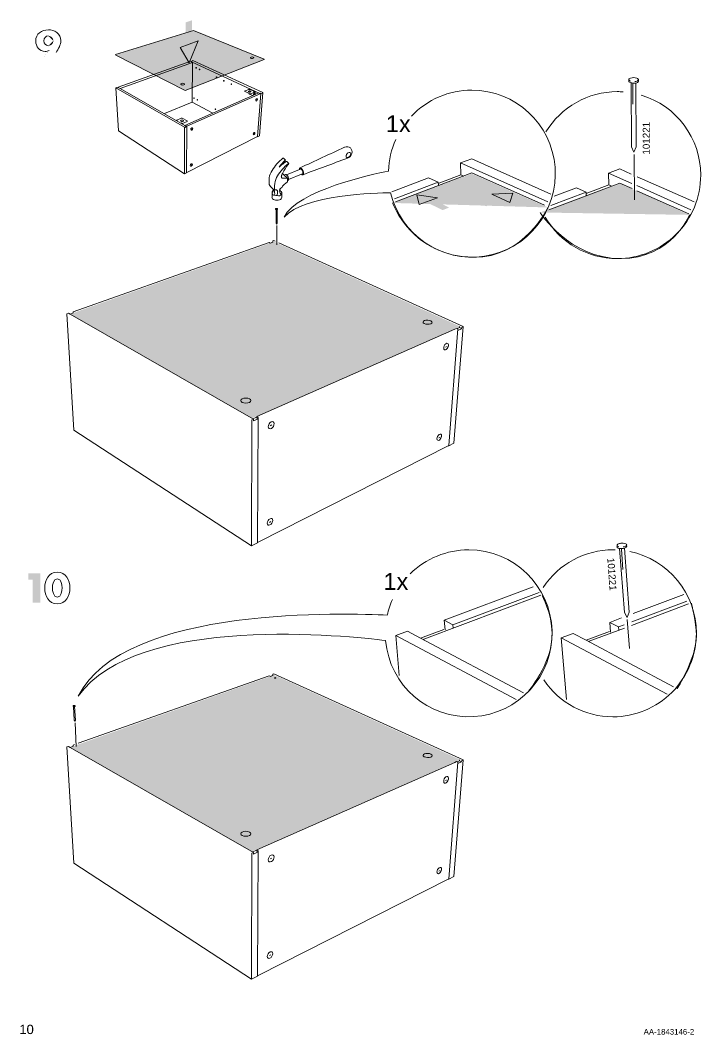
# Model space of a CAD drawing. Header units: metres. Extents: x -11.5 to 7.4, y -3.8 to 5.9.
# Drawn here: x 6.277 to 6.917, y 0.674 to 1.626 of the extents above; entities that cross this region are included whole.
import ezdxf

# ---------------------------------------------------------------- set-up
doc = ezdxf.new("R2010")
doc.units = ezdxf.units.M
doc.header["$MEASUREMENT"] = 0
for name, color, linetype, lineweight in [('PDF8_Geometry_Num_Penna__7_Num_Penna__7', 7, 'Continuous', 18), ('PDF8_Solid Fills_Num_Penna__7_Num_Penna__7', 7, 'Continuous', 18), ('PDF8_Text_Num_Penna__7_Num_Penna__7', 7, 'Continuous', 18)]:
    doc.layers.add(name, color=color, linetype=linetype, lineweight=lineweight)
doc.layers.add('PDF8_Solid Fills_Num_Penna__2_Num_Penna__1', color=7, linetype='Continuous', lineweight=18, true_color=0xc6c8ca)
doc.styles.add('GENERATED_STYLE_1', font='')
doc.styles.get('GENERATED_STYLE_1').set_extended_font_data('Arial')

msp = doc.modelspace()

# ---------------------------------------------------------------- hatches: boundary and pattern name
at = {"layer": 'PDF8_Geometry_Num_Penna__7_Num_Penna__7', "linetype": 'Continuous', "lineweight": 18}
for points in [[(6.30845, 1.60713, 0.415602), (6.30385, 1.6117)], [(6.30385, 1.60256, 0.415657), (6.30845, 1.60713)], [(6.29685, 1.58852), (6.30477, 1.59788), (6.3047, 1.59796)], [(6.28897, 1.10132), (6.28897, 1.07965), (6.29619, 1.07965), (6.29619, 1.10744), (6.28499, 1.10744), (6.28499, 1.10132)]]:
    msp.add_hatch(color=7, dxfattribs=at).paths.add_polyline_path(points)
at = {"layer": 'PDF8_Solid Fills_Num_Penna__2_Num_Penna__1', "linetype": 'Continuous', "lineweight": 18, "true_color": 0xc6c8ca}
for points in [[(6.36703, 1.59396), (6.43222, 1.56023), (6.50656, 1.58966), (6.43985, 1.61659)], [(6.6272, 1.45497), (6.77315, 1.45071), (6.70165, 1.48244)], [(6.76571, 1.446), (6.90603, 1.44375), (6.84129, 1.47294)], [(6.32417, 1.35062), (6.49534, 1.25301), (6.6906, 1.33906), (6.51585, 1.41859)], [(6.32417, 0.94398), (6.49534, 0.84638), (6.6906, 0.93242), (6.51585, 1.01196)]]:
    msp.add_hatch(color=9, dxfattribs=at).paths.add_polyline_path(points)
at = {"layer": 'PDF8_Solid Fills_Num_Penna__7_Num_Penna__7', "linetype": 'Continuous', "lineweight": 18}
for points in [[(6.43883, 1.59831), (6.43883, 1.62639), (6.43286, 1.62446), (6.43286, 1.59515)], [(6.43601, 1.5866), (6.44445, 1.60724), (6.42753, 1.60097)], [(6.64988, 1.46242), (6.65203, 1.45355), (6.66948, 1.45984)], [(6.65532, 1.45742), (6.67416, 1.44822), (6.6803, 1.45062), (6.66146, 1.45982)], [(6.73447, 1.45955), (6.72854, 1.46242), (6.70904, 1.4547), (6.71498, 1.45183)], [(6.74029, 1.46411), (6.72055, 1.46305), (6.73745, 1.45543)]]:
    msp.add_hatch(color=7, dxfattribs=at).paths.add_polyline_path(points)

# ---------------------------------------------------------------- linework, layer by layer
at = {"layer": 'PDF8_Geometry_Num_Penna__7_Num_Penna__7', "color": 7, "linetype": 'Continuous', "lineweight": 18, "flags": 128}
for points in [[(6.36701, 1.59414), (6.44002, 1.61683), (6.50665, 1.58985)], [(6.36703, 1.59375), (6.36701, 1.59414)], [(6.43225, 1.56038), (6.36703, 1.59375)], [(6.43816, 1.5877), (6.43776, 1.58788), (6.36948, 1.56375), (6.3695, 1.56337)], [(6.37117, 1.56242), (6.43933, 1.58669)], [(6.43225, 1.56038), (6.50662, 1.58947), (6.50665, 1.58985)], [(6.43815, 1.58723), (6.43816, 1.5877)], [(6.43815, 1.5873), (6.50252, 1.55778)], [(6.43816, 1.58766), (6.43902, 1.58796), (6.43902, 1.58843)], [(6.43934, 1.58669), (6.43888, 1.54948)], [(6.43902, 1.58843), (6.43946, 1.58859)], [(6.50533, 1.5586), (6.43946, 1.58859)], [(6.36788, 1.5633), (6.36732, 1.5631)], [(6.36732, 1.5631), (6.43181, 1.52613)], [(6.36975, 1.52259), (6.36732, 1.5631)], [(6.36842, 1.56296), (6.36788, 1.5633)], [(6.36946, 1.56335), (6.36842, 1.56296)], [(6.37116, 1.56238), (6.36946, 1.56335)], [(6.43205, 1.52766), (6.37116, 1.56238)], [(6.49209, 1.56158), (6.48855, 1.56007)], [(6.49218, 1.56158), (6.49216, 1.56159), (6.49213, 1.56159), (6.49209, 1.56158)], [(6.49218, 1.56158), (6.49254, 1.56142), (6.49255, 1.56142)], [(6.49263, 1.56134), (6.49266, 1.56132), (6.4927, 1.56131), (6.49274, 1.56131), (6.49279, 1.56131), (6.49283, 1.56132), (6.49286, 1.56133), (6.49335, 1.56154), (6.49337, 1.56153), (6.49339, 1.56153), (6.49341, 1.56152)], [(6.49341, 1.56152), (6.49747, 1.55966), (6.49744, 1.55966), (6.49741, 1.55967)], [(6.85376, 1.5025), (6.85147, 1.50755), (6.85128, 1.56771)], [(6.85297, 1.56699), (6.85298, 1.54782)], [(6.85582, 1.56765), (6.85602, 1.50749)], [(6.50152, 1.55816), (6.43215, 1.52766)], [(6.50302, 1.558), (6.50352, 1.55778), (6.43395, 1.52705)], [(6.49256, 1.56141), (6.49258, 1.56139), (6.49259, 1.56135), (6.49263, 1.56134)], [(6.49693, 1.55936), (6.4969, 1.55937), (6.49688, 1.55939), (6.49687, 1.55941), (6.49688, 1.55943), (6.49689, 1.55945), (6.49692, 1.55946)], [(6.49692, 1.55946), (6.49691, 1.55937)], [(6.49741, 1.55968), (6.49692, 1.55946)], [(6.49753, 1.55912), (6.49719, 1.55928), (6.49716, 1.55929), (6.49713, 1.5593), (6.49709, 1.5593), (6.49706, 1.55931), (6.49702, 1.55932), (6.49699, 1.55933)], [(6.49751, 1.5584), (6.49715, 1.55857), (6.49713, 1.55859), (6.4971, 1.55861), (6.49708, 1.55864), (6.49707, 1.55868), (6.49707, 1.55873)], [(6.49755, 1.55946), (6.49755, 1.55951), (6.49754, 1.55956), (6.49753, 1.5596), (6.4975, 1.55964), (6.49747, 1.55966)], [(6.49756, 1.55911), (6.49753, 1.55912), (6.4975, 1.55912), (6.49747, 1.55911)], [(6.49756, 1.55911), (6.49753, 1.55912), (6.49755, 1.55946)], [(6.49762, 1.55896), (6.49762, 1.559), (6.49761, 1.55904), (6.4976, 1.55907), (6.49758, 1.55909), (6.49756, 1.55911)], [(6.49761, 1.55893), (6.49759, 1.55864), (6.49759, 1.55863), (6.4976, 1.55862), (6.49761, 1.55861), (6.49762, 1.55861)], [(6.4981, 1.55878), (6.49774, 1.55894), (6.4977, 1.55895), (6.49766, 1.55895), (6.49762, 1.55894)], [(6.49803, 1.55663), (6.49818, 1.55865)], [(6.49818, 1.55865), (6.49817, 1.55869), (6.49815, 1.55873), (6.49813, 1.55876), (6.4981, 1.55878)], [(6.50028, 1.51719), (6.5004, 1.51713), (6.50209, 1.51798), (6.50533, 1.5586)], [(6.50034, 1.51723), (6.50352, 1.55778)], [(6.50302, 1.558), (6.50244, 1.55774)], [(6.50354, 1.55731), (6.50486, 1.55789)], [(6.50486, 1.55789), (6.5049, 1.5584)], [(6.5049, 1.5584), (6.50533, 1.5586)], [(6.43888, 1.54948), (6.41299, 1.53883)], [(6.43881, 1.54945), (6.45837, 1.53919)], [(6.49922, 1.55144), (6.49978, 1.55169)], [(6.42421, 1.53235), (6.42421, 1.53241), (6.42423, 1.53246), (6.42425, 1.53252), (6.42429, 1.53257), (6.42432, 1.53261), (6.42437, 1.53265), (6.42441, 1.53268)], [(6.42422, 1.53208), (6.42421, 1.53235)], [(6.42434, 1.532), (6.42476, 1.53218)], [(6.4283, 1.53169), (6.42822, 1.53175), (6.42816, 1.5318), (6.4281, 1.53187), (6.42805, 1.53193), (6.42802, 1.532)], [(6.42922, 1.52996), (6.42918, 1.52998), (6.42914, 1.52998), (6.42909, 1.52999), (6.42904, 1.52999), (6.429, 1.52998), (6.42896, 1.52997), (6.4284, 1.52972)], [(6.42918, 1.52953), (6.42918, 1.52957), (6.42919, 1.52962), (6.42921, 1.52967), (6.42923, 1.52971)], [(6.42918, 1.52925), (6.42918, 1.52953)], [(6.42973, 1.52964), (6.42927, 1.52992), (6.42922, 1.52996)], [(6.42927, 1.52992), (6.42929, 1.52991), (6.4293, 1.5299), (6.42931, 1.52989), (6.42931, 1.52987), (6.42931, 1.52984), (6.4293, 1.52982), (6.42929, 1.5298), (6.42928, 1.52978), (6.42926, 1.52975), (6.42925, 1.52973)], [(6.42974, 1.52941), (6.43404, 1.53126), (6.4341, 1.53129), (6.43415, 1.53132), (6.43418, 1.53136), (6.43421, 1.5314), (6.43423, 1.53144), (6.43424, 1.53148)], [(6.42974, 1.52941), (6.42974, 1.5291)], [(6.43181, 1.52613), (6.43159, 1.48227)], [(6.43237, 1.52638), (6.43181, 1.52613)], [(6.43205, 1.52766), (6.43402, 1.52654), (6.43237, 1.52582), (6.43237, 1.52638)], [(6.43396, 1.52705), (6.43347, 1.52733)], [(6.43347, 1.52691), (6.43347, 1.52733)], [(6.43402, 1.52699), (6.4337, 1.48334)], [(6.43411, 1.53188), (6.43415, 1.53185), (6.43418, 1.53182), (6.43421, 1.53179), (6.43423, 1.53175), (6.43423, 1.53171)], [(6.43423, 1.53171), (6.43423, 1.53148)], [(6.43815, 1.52412), (6.43876, 1.52438)], [(6.43159, 1.48227), (6.36975, 1.52259)], [(6.4339, 1.48359), (6.50034, 1.51723)], [(6.49691, 1.51991), (6.49734, 1.52014)], [(6.85602, 1.50749), (6.85376, 1.5025)], [(6.58556, 1.49781), (6.5854, 1.49775), (6.58524, 1.49769), (6.58508, 1.49764), (6.58493, 1.4976), (6.58479, 1.49758), (6.58465, 1.49756), (6.58451, 1.49755), (6.58439, 1.49755), (6.58428, 1.49756), (6.58418, 1.49758), (6.58408, 1.49761), (6.58399, 1.49765), (6.58391, 1.4977), (6.58384, 1.49776), (6.58377, 1.49782), (6.58371, 1.49791), (6.58366, 1.49799), (6.58362, 1.49807), (6.58358, 1.49817), (6.58355, 1.49827), (6.58353, 1.49838), (6.58352, 1.49849), (6.58351, 1.49862), (6.58351, 1.49874), (6.58351, 1.49888), (6.58352, 1.49901), (6.58354, 1.49915), (6.58357, 1.49929), (6.5836, 1.49944), (6.58363, 1.49959), (6.58368, 1.49974), (6.58373, 1.49989), (6.58379, 1.50005), (6.58385, 1.50021), (6.58393, 1.50037), (6.58401, 1.50053), (6.5841, 1.50069), (6.58419, 1.50084), (6.58429, 1.50099), (6.5844, 1.50114), (6.58452, 1.50129), (6.58466, 1.50144), (6.5848, 1.50157), (6.58494, 1.5017), (6.5851, 1.50182), (6.58526, 1.50192), (6.58542, 1.50201), (6.58558, 1.50209)], [(6.69113, 1.49249), (6.70155, 1.49636)], [(6.77587, 1.46334), (6.70155, 1.49636)], [(6.85449, 1.45795), (6.8542, 1.50048)], [(6.43792, 1.49047), (6.43843, 1.49076)], [(6.52729, 1.49393), (6.52661, 1.49348), (6.52594, 1.49301), (6.52528, 1.49253), (6.52462, 1.49204)], [(6.52659, 1.48167), (6.5267, 1.4817), (6.52682, 1.48171), (6.52695, 1.48169), (6.52708, 1.48166), (6.52722, 1.4816), (6.52737, 1.48152), (6.52751, 1.48141), (6.53966, 1.48646)], [(6.52769, 1.49389), (6.52729, 1.49393)], [(6.53988, 1.48751), (6.53981, 1.48736), (6.53976, 1.48721), (6.53972, 1.48706), (6.53969, 1.4869), (6.53967, 1.4867), (6.53966, 1.48658), (6.53966, 1.48646), (6.54063, 1.48687)], [(6.54063, 1.48686), (6.54073, 1.48689), (6.54084, 1.4869), (6.54095, 1.48688), (6.54107, 1.48684), (6.54119, 1.48678), (6.54132, 1.4867), (6.54145, 1.4866), (6.54158, 1.48648)], [(6.6701, 1.47332), (6.69143, 1.48129), (6.69113, 1.49249)], [(6.69113, 1.49249), (6.77313, 1.456)], [(6.8301, 1.48302), (6.84052, 1.48688)], [(6.85136, 1.48207), (6.84052, 1.48688)], [(6.4337, 1.48334), (6.43159, 1.48227)], [(6.52373, 1.48273), (6.52534, 1.48115), (6.52659, 1.48167)], [(6.52534, 1.48115), (6.52844, 1.4781), (6.52843, 1.47588)], [(6.52842, 1.47481), (6.52843, 1.47588), (6.52891, 1.47608)], [(6.52891, 1.47608), (6.52901, 1.47614), (6.5291, 1.47622), (6.52918, 1.47632), (6.52925, 1.47644), (6.52931, 1.47658), (6.52935, 1.47674), (6.52938, 1.47692)], [(6.62651, 1.46547), (6.66092, 1.47863), (6.6701, 1.47447)], [(6.63004, 1.45596), (6.70161, 1.48309), (6.76978, 1.45272)], [(6.69143, 1.48129), (6.69391, 1.48021)], [(6.80906, 1.46384), (6.8304, 1.47181), (6.8301, 1.48302)], [(6.8301, 1.48302), (6.85185, 1.47334)], [(6.9104, 1.45584), (6.85705, 1.47954)], [(6.51534, 1.46745), (6.51503, 1.46775)], [(6.51686, 1.46719), (6.51663, 1.46715), (6.51641, 1.46711)], [(6.52842, 1.47481), (6.52544, 1.47222)], [(6.62898, 1.45878), (6.6701, 1.47447)], [(6.67016, 1.47131), (6.6701, 1.47447)], [(6.77388, 1.44857), (6.84057, 1.47361), (6.85225, 1.46842)], [(6.77899, 1.46132), (6.79988, 1.46915), (6.80906, 1.46499)], [(6.8304, 1.47181), (6.83288, 1.47074)], [(6.85663, 1.46646), (6.90557, 1.44466)], [(6.85669, 1.47118), (6.9074, 1.44862)], [(6.52312, 1.46472), (6.5231, 1.46036)], [(6.77578, 1.4525), (6.80906, 1.46499)], [(6.80913, 1.46183), (6.80906, 1.46499)], [(6.51722, 1.44928), (6.51722, 1.44915)], [(6.51771, 1.44882), (6.51792, 1.43602)], [(6.51868, 1.44882), (6.51889, 1.43602)], [(6.51915, 1.44928), (6.51915, 1.44915)], [(6.51842, 1.43496), (6.51792, 1.43602)], [(6.51858, 1.41563), (6.51837, 1.43391)], [(6.51889, 1.43602), (6.51842, 1.43496)], [(6.5122, 1.41721), (6.51452, 1.41803), (6.51453, 1.4193)], [(6.51453, 1.4193), (6.5157, 1.41971)], [(6.51692, 1.41916), (6.5157, 1.41971)], [(6.5122, 1.41733), (6.51114, 1.41782), (6.32702, 1.35276), (6.32708, 1.35172)], [(6.69333, 1.33885), (6.52031, 1.41762)], [(6.32269, 1.35152), (6.32118, 1.35099)], [(6.32774, 1.24177), (6.32118, 1.35099)], [(6.32417, 1.35062), (6.32269, 1.35152)], [(6.32696, 1.35167), (6.32417, 1.35062)], [(6.49658, 1.25198), (6.32417, 1.35062)], [(6.68553, 1.33655), (6.49956, 1.25453)], [(6.67971, 1.22721), (6.68003, 1.22704), (6.68458, 1.22934), (6.69333, 1.33885)], [(6.67988, 1.2273), (6.68844, 1.33664)], [(6.68711, 1.33725), (6.68553, 1.33655)], [(6.68844, 1.33664), (6.68711, 1.33725)], [(6.68796, 1.33714), (6.68995, 1.33806), (6.69193, 1.33714)], [(6.68834, 1.33546), (6.6885, 1.33538)], [(6.6885, 1.33538), (6.69205, 1.33695)], [(6.68995, 1.33806), (6.68998, 1.33884)], [(6.69205, 1.33695), (6.69216, 1.33833)], [(6.69216, 1.33833), (6.69333, 1.33885)], [(6.67684, 1.31956), (6.67835, 1.32022)], [(6.49509, 1.25131), (6.49449, 1.13305)], [(6.49658, 1.25198), (6.49508, 1.25131)], [(6.49603, 1.25247), (6.49877, 1.2537)], [(6.49901, 1.25358), (6.50105, 1.25242), (6.49661, 1.25046), (6.49658, 1.25198)], [(6.49955, 1.2534), (6.49956, 1.25453)], [(6.50087, 1.25378), (6.49956, 1.25453)], [(6.50105, 1.25362), (6.50017, 1.13592)], [(6.49449, 1.13305), (6.32774, 1.24177)], [(6.51219, 1.24589), (6.51383, 1.24659)], [(6.67063, 1.23455), (6.67177, 1.23516)], [(6.50074, 1.13659), (6.67988, 1.2273)], [(6.51155, 1.15516), (6.51292, 1.15593)], [(6.50017, 1.13592), (6.49449, 1.13305)], [(6.84042, 1.1306), (6.84502, 1.07061)], [(6.84215, 1.13), (6.84358, 1.11089)], [(6.84495, 1.13088), (6.84956, 1.07089)], [(6.65648, 1.0449), (6.65641, 1.04556), (6.7666, 1.08693)], [(6.67642, 1.05415), (6.67571, 1.06334), (6.75932, 1.09468)], [(6.67571, 1.06334), (6.68392, 1.05902), (6.76493, 1.08942)], [(6.85317, 1.0695), (6.90072, 1.08732)], [(6.85174, 1.05845), (6.90525, 1.07854)], [(6.852, 1.06167), (6.90367, 1.08106)], [(6.84768, 1.06575), (6.84503, 1.07062)], [(6.84956, 1.07089), (6.84768, 1.06575)], [(6.68416, 1.05593), (6.68392, 1.05902)], [(6.83198, 1.05211), (6.83127, 1.06129), (6.84236, 1.06545)], [(6.83127, 1.06129), (6.83948, 1.05698), (6.84475, 1.05895)], [(6.83972, 1.05388), (6.83948, 1.05698)], [(6.84972, 1.03686), (6.84746, 1.06397)], [(6.64127, 1.05298), (6.63011, 1.04884)], [(6.63011, 1.04884), (6.74314, 0.98882)], [(6.63324, 1.01137), (6.63011, 1.04884)], [(6.65352, 1.04648), (6.64127, 1.05297)], [(6.67539, 1.05468), (6.65352, 1.04648)], [(6.79683, 1.05093), (6.78567, 1.04679)], [(6.80908, 1.04444), (6.79683, 1.05093)], [(6.83095, 1.05264), (6.80908, 1.04444)], [(6.81204, 1.04286), (6.81197, 1.04351), (6.84514, 1.05597)], [(6.7502, 0.99525), (6.65352, 1.04649)], [(6.78567, 1.04679), (6.88503, 0.99403)], [(6.79051, 0.98874), (6.78567, 1.04679)], [(6.89121, 1.00091), (6.80908, 1.04444)], [(6.5122, 1.01069), (6.51114, 1.01118), (6.33166, 0.94776)], [(6.5122, 1.01058), (6.51452, 1.0114), (6.51453, 1.01267)], [(6.51453, 1.01267), (6.5157, 1.01308)], [(6.69333, 0.93222), (6.5157, 1.01308)], [(6.32694, 0.9827), (6.32695, 0.98257)], [(6.32745, 0.98226), (6.32818, 0.96948)], [(6.32842, 0.9823), (6.32914, 0.96952)], [(6.32872, 0.96843), (6.32818, 0.96948)], [(6.32914, 0.96952), (6.32872, 0.96843)], [(6.33006, 0.94469), (6.32901, 0.96688)], [(6.32269, 0.94489), (6.32118, 0.94435)], [(6.32774, 0.83513), (6.32118, 0.94435)], [(6.32417, 0.94398), (6.32269, 0.94489)], [(6.32696, 0.94504), (6.32417, 0.94398)], [(6.49658, 0.84534), (6.32417, 0.94398)], [(6.32843, 0.94662), (6.32702, 0.94612), (6.32708, 0.94509)], [(6.68553, 0.92991), (6.49956, 0.8479)], [(6.67971, 0.82057), (6.68003, 0.8204), (6.68458, 0.8227), (6.69333, 0.93222)], [(6.67988, 0.82066), (6.68844, 0.93001)], [(6.68711, 0.93061), (6.68553, 0.92991)], [(6.68844, 0.93001), (6.68711, 0.93061)], [(6.68796, 0.93051), (6.68995, 0.93142), (6.69193, 0.93051)], [(6.68834, 0.92882), (6.6885, 0.92875)], [(6.6885, 0.92875), (6.69205, 0.93032)], [(6.68995, 0.93142), (6.68998, 0.93221)], [(6.69205, 0.93032), (6.69216, 0.9317)], [(6.69216, 0.9317), (6.69333, 0.93222)], [(6.67684, 0.91292), (6.67835, 0.91358)], [(6.49955, 0.84677), (6.49956, 0.8479)], [(6.50087, 0.84714), (6.49956, 0.8479)], [(6.49509, 0.84467), (6.49449, 0.72641)], [(6.49658, 0.84534), (6.49508, 0.84467)], [(6.49603, 0.84583), (6.49877, 0.84706)], [(6.49901, 0.84695), (6.50105, 0.84579), (6.49661, 0.84383), (6.49658, 0.84534)], [(6.50105, 0.84698), (6.50017, 0.72929)], [(6.51219, 0.83926), (6.51383, 0.83996)], [(6.49449, 0.72641), (6.32774, 0.83513)], [(6.67063, 0.82791), (6.67177, 0.82853)], [(6.50074, 0.72995), (6.67988, 0.82066)], [(6.51155, 0.74852), (6.51292, 0.7493)], [(6.50017, 0.72929), (6.49449, 0.72641)]]:
    msp.add_lwpolyline(points, dxfattribs=at)
for points in [[(6.43601, 1.5866), (6.44445, 1.60724), (6.42753, 1.60097)], [(6.44262, 1.58211), (6.44258, 1.58213), (6.44253, 1.58213), (6.44249, 1.58212), (6.44246, 1.58211), (6.44242, 1.58208), (6.4424, 1.58204), (6.44238, 1.582), (6.44237, 1.58195), (6.44236, 1.58189), (6.44237, 1.58183), (6.44238, 1.58177), (6.4424, 1.5817), (6.44242, 1.58165), (6.44245, 1.58159), (6.44248, 1.58154), (6.44252, 1.5815), (6.44256, 1.58146), (6.44261, 1.58144), (6.44265, 1.58142), (6.44269, 1.58142), (6.44273, 1.58142), (6.44277, 1.58144), (6.4428, 1.58147), (6.44283, 1.5815), (6.44285, 1.58155), (6.44286, 1.5816), (6.44286, 1.58166), (6.44286, 1.58172), (6.44285, 1.58178), (6.44283, 1.58184), (6.44281, 1.5819), (6.44278, 1.58196), (6.44274, 1.58201), (6.4427, 1.58205), (6.44266, 1.58208)], [(6.44583, 1.58062), (6.44578, 1.58063), (6.44574, 1.58064), (6.4457, 1.58063), (6.44566, 1.58062), (6.44563, 1.58059), (6.4456, 1.58055), (6.44559, 1.58051), (6.44557, 1.58046), (6.44557, 1.5804), (6.44557, 1.58034), (6.44558, 1.58028), (6.4456, 1.58021), (6.44562, 1.58015), (6.44565, 1.5801), (6.44569, 1.58005), (6.44573, 1.58001), (6.44577, 1.57997), (6.44581, 1.57995), (6.44586, 1.57993), (6.4459, 1.57992), (6.44594, 1.57993), (6.44598, 1.57995), (6.44601, 1.57997), (6.44604, 1.58001), (6.44606, 1.58006), (6.44607, 1.58011), (6.44607, 1.58017), (6.44607, 1.58023), (6.44606, 1.58029), (6.44604, 1.58035), (6.44602, 1.58041), (6.44599, 1.58047), (6.44595, 1.58052), (6.44591, 1.58056), (6.44587, 1.5806)], [(6.49254, 1.56142), (6.49252, 1.56142), (6.49252, 1.56141), (6.49252, 1.56139), (6.49254, 1.56138), (6.49257, 1.56136)], [(6.46073, 1.54316), (6.46069, 1.54318), (6.46064, 1.54318), (6.4606, 1.54318), (6.46056, 1.54317), (6.46053, 1.54315), (6.4605, 1.54311), (6.46048, 1.54307), (6.46047, 1.54302), (6.46046, 1.54296), (6.46046, 1.54291), (6.46047, 1.54285), (6.46049, 1.54278), (6.46051, 1.54273), (6.46054, 1.54267), (6.46058, 1.54262), (6.46062, 1.54257), (6.46066, 1.54254), (6.46071, 1.54251), (6.46075, 1.54249), (6.4608, 1.54248), (6.46084, 1.54248), (6.46087, 1.5425), (6.46091, 1.54252), (6.46094, 1.54256), (6.46096, 1.5426), (6.46097, 1.54265), (6.46098, 1.5427), (6.46097, 1.54276), (6.46096, 1.54282), (6.46095, 1.54288), (6.46092, 1.54294), (6.46089, 1.543), (6.46086, 1.54305), (6.46081, 1.54309), (6.46078, 1.54313)], [(6.42923, 1.52971), (6.42924, 1.52972)], [(6.64988, 1.46242), (6.66948, 1.45984), (6.65203, 1.45355)], [(6.74029, 1.46411), (6.72055, 1.46305), (6.73745, 1.45543)]]:
    msp.add_lwpolyline(points, close=True, dxfattribs=at)
for points in [[(6.49359, 1.59119), (6.49363, 1.59114), (6.49368, 1.59108), (6.49374, 1.59104), (6.49381, 1.59099), (6.49389, 1.59094), (6.49398, 1.5909), (6.49407, 1.59086, 0.23441), (6.4968, 1.591)], [(6.85482, 1.56893, 0.048751), (6.85662, 1.5693, 0.115419), (6.85797, 1.57009, 0.427222), (6.85797, 1.57123, 0.114239), (6.85661, 1.57205, 0.077655), (6.85366, 1.57255, 0.078122), (6.85071, 1.57213, 0.116603), (6.84936, 1.57134, 0.203154), (6.84912, 1.57077)], [(6.42821, 1.56625), (6.42825, 1.5662), (6.4283, 1.56614), (6.42836, 1.56608), (6.42843, 1.56603), (6.42851, 1.56598), (6.4286, 1.56593, 0.275012), (6.43179, 1.56624)], [(6.85809, 1.56982), (6.85809, 1.56919, -0.206866), (6.85785, 1.56862, -0.116815), (6.8565, 1.56783, -0.07869), (6.85355, 1.56741, -0.07801), (6.8506, 1.56791, -0.112642), (6.84924, 1.56874, -0.200328), (6.849, 1.5693), (6.849, 1.56993)], [(6.48855, 1.56007), (6.48851, 1.56005), (6.48847, 1.56002), (6.48844, 1.55999), (6.48843, 1.55996), (6.48842, 1.55993), (6.48841, 1.55971), (6.48841, 1.55968), (6.48842, 1.55965), (6.48844, 1.55962), (6.48847, 1.55959), (6.48851, 1.55957), (6.48856, 1.55954), (6.49243, 1.55774), (6.49242, 1.55767, 0.281513), (6.49275, 1.55707), (6.4958, 1.55565)], [(6.49257, 1.55986), (6.49251, 1.55904, -0.231901), (6.49169, 1.55951)], [(6.49745, 1.55885), (6.49742, 1.55888), (6.49743, 1.55888), (6.49744, 1.55887), (6.49745, 1.55886), (6.49742, 1.55888), (6.49391, 1.55735, -0.182257), (6.49321, 1.55737), (6.49243, 1.55774)], [(6.62537, 1.46455, 2.068388), (6.70167, 1.56082, 0.206004), (6.64492, 1.53646)], [(6.7706, 1.4416, 0.267007), (6.8383, 1.40271, 0.414214), (6.91666, 1.48106, 0.331297), (6.86077, 1.55614)], [(6.84388, 1.55922, 0.017662), (6.8383, 1.55941, 0.262686), (6.77125, 1.52162)], [(6.43411, 1.53188), (6.42945, 1.53448, 0.212282), (6.4287, 1.53451), (6.42441, 1.53268), (6.42487, 1.5324), (6.42492, 1.53237), (6.42495, 1.53235), (6.42496, 1.53232), (6.42496, 1.5323), (6.42495, 1.53228), (6.42493, 1.53225), (6.4249, 1.53224), (6.4248, 1.53219), (6.42478, 1.5322), (6.42476, 1.53218), (6.42476, 1.53219)], [(6.54023, 1.48782, -0.004126), (6.58207, 1.50717), (6.5821, 1.50718), (6.58219, 1.50721), (6.58228, 1.50723)], [(6.52655, 1.49501), (6.52622, 1.49499, 0.041314), (6.5207, 1.48864), (6.52132, 1.48924), (6.52195, 1.48982), (6.5226, 1.4904), (6.52326, 1.49095), (6.52394, 1.4915), (6.52462, 1.49204), (6.52508, 1.49274), (6.52554, 1.49343), (6.52602, 1.49411), (6.52655, 1.49501), (6.52455, 1.49697), (6.52418, 1.49699, 0.085239), (6.51391, 1.48544, 0.115807), (6.51137, 1.47841), (6.5113, 1.4775), (6.51124, 1.47659), (6.5112, 1.47569), (6.51119, 1.47479), (6.5112, 1.47391), (6.51123, 1.47303), (6.51127, 1.47217), (6.51149, 1.47183), (6.51169, 1.47152), (6.51187, 1.47124), (6.51205, 1.47095), (6.51225, 1.47063), (6.51246, 1.47028), (6.51503, 1.46775), (6.51509, 1.46762), (6.51513, 1.4675), (6.51517, 1.46738), (6.5152, 1.46727), (6.51523, 1.46714), (6.51525, 1.46701, -0.318414), (6.51393, 1.46464), (6.51393, 1.46467), (6.51392, 1.46469), (6.51392, 1.46472), (6.51392, 1.46475), (6.51392, 1.46478), (6.51392, 1.46482), (6.51389, 1.46042)], [(6.53988, 1.4875), (6.53994, 1.48758), (6.53999, 1.48765), (6.54004, 1.4877), (6.5401, 1.48775), (6.54016, 1.48779), (6.54023, 1.48782, -0.292402), (6.54158, 1.48728), (6.54169, 1.48717), (6.54179, 1.48706), (6.5419, 1.48694), (6.542, 1.48681), (6.5421, 1.48668), (6.54219, 1.48654), (6.54229, 1.4864), (6.54238, 1.48625), (6.54246, 1.48611), (6.54254, 1.48597), (6.54262, 1.48582), (6.5427, 1.48568), (6.54277, 1.48553), (6.54284, 1.48537), (6.5429, 1.48522), (6.54297, 1.48506), (6.54308, 1.48478), (6.54317, 1.48449), (6.54326, 1.4842), (6.5433, 1.48405), (6.54333, 1.48391), (6.54336, 1.48377), (6.54339, 1.48363), (6.54341, 1.48349), (6.54343, 1.48336), (6.54344, 1.48322), (6.54346, 1.48309), (6.54346, 1.48295), (6.54347, 1.48283), (6.54347, 1.48269), (6.54346, 1.48256), (6.54345, 1.48244), (6.54344, 1.48232), (6.54342, 1.48221), (6.5434, 1.48211), (6.54337, 1.48201), (6.54334, 1.48192), (6.5433, 1.48183), (6.54326, 1.48174), (6.54321, 1.48166), (6.54315, 1.48159), (6.5431, 1.48153), (6.54304, 1.48148), (6.54297, 1.48144), (6.5429, 1.48141, -0.005218), (6.58482, 1.49686), (6.58479, 1.49685), (6.58482, 1.49686)], [(6.51534, 1.46745), (6.51553, 1.4674), (6.5157, 1.46735), (6.51586, 1.4673), (6.51603, 1.46725), (6.51621, 1.46719), (6.51641, 1.46711), (6.51636, 1.46798), (6.51633, 1.46885), (6.51633, 1.46974), (6.51634, 1.47063), (6.51638, 1.47153), (6.51643, 1.47244), (6.51651, 1.47336, -0.1153), (6.51904, 1.48038, -0.085276), (6.52932, 1.49194), (6.52968, 1.49192)], [(6.52769, 1.49389), (6.52968, 1.49192), (6.52911, 1.49107, 0.066916), (6.52373, 1.48273), (6.52349, 1.48218), (6.52326, 1.48164), (6.52304, 1.4811), (6.52283, 1.48056), (6.52275, 1.48032), (6.52269, 1.48008), (6.52266, 1.47985), (6.52264, 1.47963), (6.52266, 1.47942), (6.52269, 1.47921), (6.52274, 1.47903), (6.52282, 1.47885), (6.52292, 1.47869), (6.52303, 1.47856), (6.52317, 1.47843), (6.52332, 1.47833), (6.5235, 1.47825), (6.52368, 1.47819), (6.52388, 1.47816), (6.52409, 1.47814), (6.52844, 1.4781)], [(6.52751, 1.48141, -0.213414), (6.52938, 1.47692), (6.54153, 1.48196)], [(6.5429, 1.48141, -0.294846), (6.54153, 1.48196), (6.5425, 1.48237)], [(6.51525, 1.46701), (6.51512, 1.46686), (6.515, 1.46672), (6.51487, 1.4666), (6.51475, 1.46649), (6.5146, 1.46637), (6.51443, 1.46624, 0.122259), (6.51392, 1.46482)], [(6.51588, 1.4673, -0.100983), (6.51633, 1.46227, 0.202587), (6.51882, 1.46192, 0.484063), (6.52255, 1.46333, 0.238015), (6.52312, 1.46472), (6.52313, 1.46474), (6.52312, 1.46476), (6.52312, 1.46478), (6.52312, 1.4648), (6.52312, 1.46483), (6.52312, 1.46485), (6.52289, 1.46507), (6.52268, 1.46528), (6.5225, 1.46548), (6.52233, 1.46569), (6.52216, 1.4659), (6.52198, 1.46615, -0.0935), (6.52312, 1.46485)], [(6.52544, 1.47222), (6.5251, 1.47192), (6.52478, 1.47161), (6.52447, 1.47128), (6.52416, 1.47094), (6.52388, 1.4706), (6.52361, 1.47025), (6.52335, 1.46988), (6.5233, 1.46984), (6.52326, 1.46979), (6.52322, 1.46975), (6.52317, 1.4697), (6.52312, 1.46963), (6.52306, 1.46956, 0.09305), (6.52134, 1.46799, 0.460077), (6.52255, 1.46333)], [(6.51728, 1.44903, 0.113156), (6.51757, 1.44886, 0.156856), (6.51882, 1.44886, 0.116421), (6.5191, 1.44903)], [(6.51912, 1.44958, 0.109406), (6.51883, 1.44976, 0.15659), (6.51758, 1.44975, 0.116421), (6.51729, 1.44958)], [(6.51846, 1.44909, 0.048547), (6.51884, 1.44917, 0.115836), (6.51913, 1.44934, 0.212344), (6.51918, 1.44946)], [(6.84705, 1.13321), (6.8471, 1.13258, -0.209115), (6.8469, 1.13199, -0.115774), (6.84561, 1.13111, -0.078585), (6.84271, 1.13047, -0.077851), (6.83972, 1.13075, -0.112329), (6.83831, 1.13147, -0.199976), (6.83803, 1.13203), (6.83798, 1.13265)], [(6.84386, 1.13208, 0.048077), (6.84563, 1.13258, 0.11582), (6.84692, 1.13347, 0.430219), (6.84683, 1.1346, 0.113418), (6.84542, 1.13532, 0.077851), (6.84244, 1.1356, 0.078282), (6.83953, 1.13496, 0.116869), (6.83824, 1.13408, 0.426449), (6.83833, 1.13294, 0.113187), (6.83974, 1.13223)], [(6.62062, 1.04418, 2.272507), (6.69867, 1.12937, 0.197523), (6.64373, 1.10688)], [(6.83614, 1.12935, 0.006618), (6.83418, 1.12938, 0.252399), (6.76876, 1.09416)], [(6.76921, 1.00722, 0.249653), (6.83418, 0.97267, 0.414214), (6.91254, 1.05103, 0.35584), (6.84997, 1.12779)], [(6.32889, 0.98296, 0.203173), (6.32883, 0.98308, 0.112789), (6.32854, 0.98324, 0.155063), (6.32728, 0.98319, 0.113151), (6.327, 0.983, 0.423565), (6.32702, 0.98276, 0.110207), (6.32731, 0.9826)], [(6.32887, 0.98278), (6.32888, 0.98265, -0.209122), (6.32884, 0.98252, -0.115472), (6.32856, 0.98234, -0.158463), (6.3273, 0.98229, -0.1102), (6.32701, 0.98245)], [(6.32819, 0.98255, 0.049145), (6.32857, 0.98265, 0.116777), (6.32885, 0.98284)]]:
    msp.add_lwpolyline(points, format="xyb", dxfattribs=at)
at = {"layer": 'PDF8_Geometry_Num_Penna__7_Num_Penna__7', "color": 7, "linetype": 'Continuous', "lineweight": 18}
for centre, radius, start, end in [((6.85183, 1.57273), 0.00353, 225.8462, 251.75384), ((6.70135, 1.48256), 0.07803, 155.83083, 178.30726), ((6.52494, 1.46822), 0.00361, 183.61102, 214.92813), ((6.51782, 1.4499), 0.000764, 226.84726, 252.36967), ((6.69813, 1.05122), 0.07779, 156.06852, 167.52595)]:
    msp.add_arc(centre, radius, start, end, dxfattribs=at)
for centre, major_axis, ratio, start_param, end_param in [((6.49521, 1.59129), (-0.00168, 0.00009), 0.39482, 2.839996, 6.573072), ((6.43, 1.56646), (-0.00185, 0.00001), 0.438392, 2.879454, 6.543403), ((6.49291, 1.55953), (-0.00124, 0.00009), 0.44467, 4.023087, 6.480746), ((6.4929, 1.55954), (-0.00121, 0.00007), 0.447028, 1.266255, 3.995877), ((6.49705, 1.55633), (-0.000306, 0.000691), 0.681002, 4.542714, 8.018214), ((6.42936, 1.53215), (0.00135, 0.00003), 0.50776, 6.10786, 9.595359), ((6.42937, 1.53212), (0.00134, 0.00004), 0.49425, 3.772063, 6.122047), ((6.58346, 1.50202), (0.00425, 0.00434), 0.843816, 4.244982, 7.388415), ((6.58557, 1.49995), (0.00195, 0.00199), 0.640568, 4.13022, 7.270428), ((6.54156, 1.48462), (-0.00094, 0.00225), 0.423114, 3.138558, 5.48754), ((6.49393, 1.4237), (0.02439, 0.0435), 0.148464, 5.861571, 6.454844), ((6.51849, 1.46038), (-0.00461, 0.00003), 0.638733, 6.279933, 9.42693), ((6.51647, 1.46592), (0.0012, 0.00369), 0.606599, 2.113613, 3.580865)]:
    msp.add_ellipse(centre, major_axis=major_axis, ratio=ratio, start_param=start_param, end_param=end_param, dxfattribs=at)
for centre, major_axis, ratio in [((6.46177, 1.57287), (-0.000137, 0.000357), 0.639658), ((6.46866, 1.56967), (-0.00014, 0.000361), 0.652607), ((6.47572, 1.56639), (-0.000144, 0.000363), 0.655074), ((6.44061, 1.55322), (-0.000134, 0.00033), 0.600085), ((6.4437, 1.55162), (-0.000137, 0.000333), 0.601799), ((6.49716, 1.55785), (-0.000308, 0.000693), 0.681243), ((6.49943, 1.55166), (0.00054, 0.00111), 0.5749), ((6.43851, 1.52431), (0.00067, 0.00118), 0.635579), ((6.49707, 1.52008), (0.00056, 0.00105), 0.559072), ((6.43809, 1.49065), (0.00069, 0.00111), 0.610925), ((6.67741, 1.32013), (0.00145, 0.003), 0.574964), ((6.51314, 1.2464), (0.0018, 0.00318), 0.635522), ((6.67106, 1.23499), (0.0015, 0.00284), 0.558547), ((6.51203, 1.15563), (0.00187, 0.003), 0.610532), ((6.67741, 0.9135), (0.00145, 0.003), 0.574964), ((6.51314, 0.83976), (0.0018, 0.00318), 0.635522), ((6.67106, 0.82835), (0.0015, 0.00284), 0.558547), ((6.51203, 0.749), (0.00187, 0.003), 0.610532)]:
    msp.add_ellipse(centre, major_axis=major_axis, ratio=ratio, dxfattribs=at)
for points in [[(6.29187, 1.60691), (6.29187, 1.61373), (6.29747, 1.61742), (6.30381, 1.61742)], [(6.30385, 1.6117), (6.3013, 1.6117), (6.29939, 1.60968), (6.29939, 1.60713)], [(6.30381, 1.61742), (6.3065, 1.61742), (6.3096, 1.61675), (6.31173, 1.61502)], [(6.31173, 1.61502), (6.31398, 1.61321), (6.31546, 1.61027), (6.31546, 1.60736)], [(6.30079, 1.59711), (6.29533, 1.59711), (6.29187, 1.60179), (6.29187, 1.60691)], [(6.29939, 1.60713), (6.29939, 1.60459), (6.3013, 1.60256), (6.30385, 1.60256)], [(6.31546, 1.60736), (6.31546, 1.60334), (6.31339, 1.59947), (6.311, 1.5963)], [(6.3047, 1.59796), (6.30344, 1.5974), (6.30226, 1.59711), (6.30079, 1.59711)], [(6.84912, 1.57077), (6.84912, 1.57056), (6.84921, 1.57035), (6.84937, 1.5702)], [(6.62336, 1.48487), (6.60797, 1.48183), (6.53795, 1.46674), (6.5252, 1.44162)], [(6.5252, 1.44162), (6.54405, 1.46269), (6.61224, 1.46441), (6.62537, 1.46455)], [(6.51729, 1.44958), (6.51734, 1.44958), (6.5172, 1.44946), (6.51724, 1.44946)], [(6.51722, 1.44915), (6.51727, 1.44915), (6.51723, 1.44903), (6.51728, 1.44903)], [(6.51724, 1.44946), (6.51729, 1.44946), (6.51725, 1.44934), (6.5173, 1.44934)], [(6.51918, 1.44946), (6.51922, 1.44946), (6.51908, 1.44958), (6.51912, 1.44958)], [(6.51911, 1.44903), (6.51915, 1.44903), (6.51911, 1.44915), (6.51916, 1.44915)], [(6.70313, 1.40396), (6.64496, 1.4048), (6.6272, 1.45497), (6.6272, 1.45497)], [(6.77315, 1.45071), (6.77315, 1.45071), (6.75118, 1.40326), (6.70313, 1.40396)], [(6.84129, 1.4027), (6.79323, 1.4027), (6.76571, 1.446), (6.76571, 1.446)], [(6.90603, 1.44375), (6.90603, 1.44375), (6.88935, 1.4027), (6.84129, 1.4027)], [(6.65996, 1.34104), (6.65757, 1.3412), (6.65569, 1.34222), (6.65577, 1.3433)], [(6.65577, 1.3433), (6.65584, 1.34439), (6.65784, 1.34514), (6.66023, 1.34497)], [(6.66442, 1.3427), (6.66435, 1.34162), (6.66235, 1.34087), (6.65996, 1.34104)], [(6.66023, 1.34497), (6.66262, 1.34481), (6.6645, 1.34379), (6.66442, 1.3427)], [(6.48453, 1.26947), (6.48453, 1.27077), (6.48667, 1.27182), (6.48931, 1.27182)], [(6.48931, 1.26711), (6.48667, 1.26711), (6.48453, 1.26816), (6.48453, 1.26947)], [(6.48931, 1.27182), (6.49195, 1.27182), (6.49408, 1.27077), (6.49408, 1.26947)], [(6.49408, 1.26947), (6.49408, 1.26816), (6.49195, 1.26711), (6.48931, 1.26711)], [(6.30039, 1.09355), (6.30039, 1.10077), (6.30393, 1.10855), (6.31218, 1.10855)], [(6.31218, 1.10855), (6.32044, 1.10855), (6.32398, 1.10077), (6.32398, 1.09355)], [(6.31218, 1.10217), (6.30846, 1.10217), (6.30758, 1.09627), (6.30758, 1.09358)], [(6.31679, 1.09358), (6.31679, 1.09627), (6.31591, 1.10217), (6.31218, 1.10217)], [(6.31218, 1.07855), (6.30389, 1.07855), (6.30039, 1.08632), (6.30039, 1.09355)], [(6.30758, 1.09358), (6.30758, 1.09089), (6.30846, 1.08492), (6.31218, 1.08492)], [(6.31218, 1.08492), (6.31591, 1.08492), (6.31679, 1.09089), (6.31679, 1.09358)], [(6.32398, 1.09355), (6.32398, 1.08632), (6.32048, 1.07855), (6.31218, 1.07855)], [(6.76763, 1.08659), (6.76763, 1.08659), (6.77664, 1.07021), (6.77701, 1.05103)], [(6.62217, 1.06802), (6.58809, 1.06986), (6.3741, 1.07786), (6.33192, 0.99199)], [(6.90791, 1.07935), (6.90791, 1.07935), (6.9125, 1.06167), (6.91254, 1.04884)], [(6.33192, 0.99199), (6.3868, 1.07017), (6.58796, 1.0483), (6.62062, 1.04418)], [(6.77701, 1.05103), (6.77756, 1.02266), (6.75373, 0.9952), (6.75373, 0.9952)], [(6.91254, 1.04884), (6.91259, 1.02721), (6.8944, 0.99888), (6.8944, 0.99888)], [(6.51633, 1.00917), (6.51633, 1.00932), (6.51662, 1.00944), (6.51696, 1.00944)], [(6.51696, 1.00944), (6.51731, 1.00944), (6.51759, 1.00932), (6.51759, 1.00917)], [(6.51696, 1.00889), (6.51662, 1.00889), (6.51633, 1.00901), (6.51633, 1.00917)], [(6.51759, 1.00917), (6.51759, 1.00901), (6.51731, 1.00889), (6.51696, 1.00889)], [(6.32695, 0.98257), (6.32699, 0.98257), (6.32696, 0.98245), (6.32701, 0.98245)], [(6.32885, 0.98284), (6.32889, 0.98284), (6.32885, 0.98296), (6.32889, 0.98296)], [(6.65996, 0.9344), (6.65757, 0.93457), (6.65569, 0.93558), (6.65577, 0.93667)], [(6.65577, 0.93667), (6.65584, 0.93776), (6.65784, 0.9385), (6.66023, 0.93834)], [(6.66442, 0.93607), (6.66435, 0.93498), (6.66235, 0.93423), (6.65996, 0.9344)], [(6.66023, 0.93834), (6.66262, 0.93817), (6.6645, 0.93716), (6.66442, 0.93607)], [(6.48453, 0.86283), (6.48453, 0.86413), (6.48667, 0.86519), (6.48931, 0.86519)], [(6.48931, 0.86048), (6.48667, 0.86048), (6.48453, 0.86153), (6.48453, 0.86283)], [(6.48931, 0.86519), (6.49195, 0.86519), (6.49408, 0.86413), (6.49408, 0.86283)], [(6.49408, 0.86283), (6.49408, 0.86153), (6.49195, 0.86048), (6.48931, 0.86048)]]:
    msp.add_open_spline(points, degree=3, dxfattribs=at)

# ---------------------------------------------------------------- texts
at = {"layer": 'PDF8_Text_Num_Penna__7_Num_Penna__7', "color": 7, "linetype": 'Continuous', "lineweight": 18, "attachment_point": 7, "style": 'GENERATED_STYLE_1'}
for s, insert, char_height in [('\\A1;{\\pql;\\fArial|b0|i0|c0|p34;1x}', (6.62087, 1.5214), 0.015829), ('\\A1;{\\pql;\\fArial|b0|i0|c0|p34;1x}', (6.61859, 1.09181), 0.015829), ('\\A1;{\\pql;\\fArial|b0|i0|c0|p34;10}', (6.27647, 0.67473), 0.0087939), ('\\A1;{\\pql;\\fArial|b0|i0|c0|p34;AA-1843146-2}', (6.86303, 0.67427), 0.0052763)]:
    msp.add_mtext(s, dxfattribs=dict(at, insert=insert, char_height=char_height))
at = {"layer": 'PDF8_Text_Num_Penna__7_Num_Penna__7', "color": 7, "linetype": 'Continuous', "lineweight": 18, "char_height": 0.0065953, "attachment_point": 7, "style": 'GENERATED_STYLE_1'}
for insert, rotation in [((6.86888, 1.50031), 90), ((6.82877, 1.12151), 274.20781)]:
    msp.add_mtext('\\A1;{\\pql;\\fArial|b0|i0|c0|p34;101221}', dxfattribs=dict(at, insert=insert, rotation=rotation))

doc.saveas('drawing.dxf')
